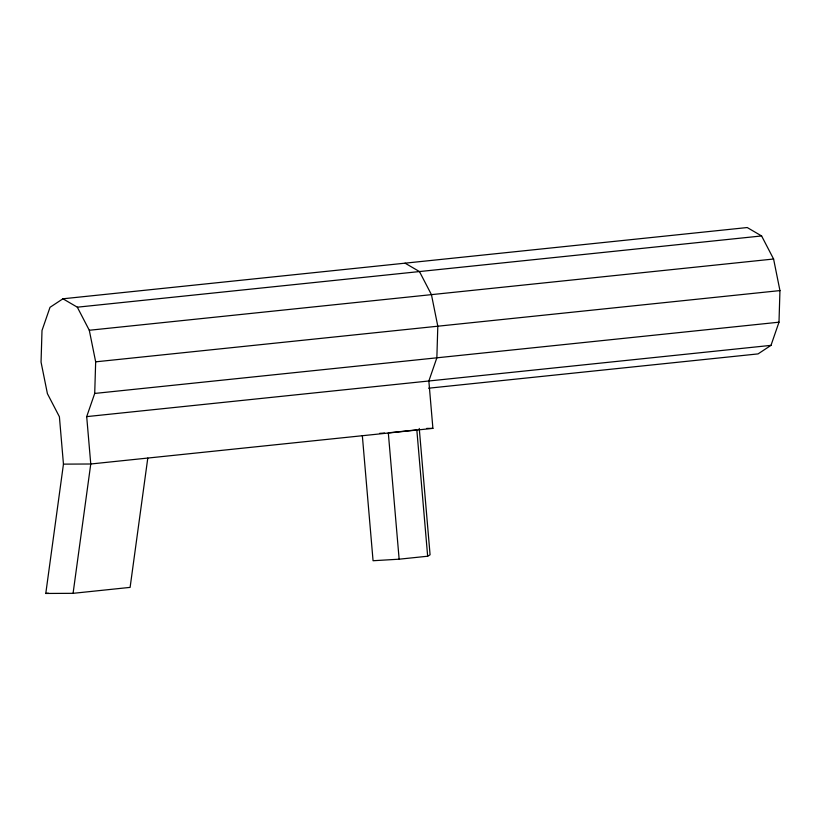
<?xml version="1.0" encoding="UTF-8"?>
<svg xmlns="http://www.w3.org/2000/svg" width="821" height="821" viewBox="0 0 821 821"><rect width="100%" height="100%" fill="white"/><g stroke="black" fill="none" stroke-linecap="round" stroke-linejoin="round"><path stroke-width="1.23" d="M73.079 593.326L90.762 463.998L86.698 416.616L94.713 393.444L95.667 361.835L89.294 330.268L77.318 307.187L62.94 298.793L50.009 307.321L42.004 330.494L41.05 362.102L47.413 393.67L59.399 416.75L63.453 464.132L45.781 593.46L73.079 593.326L130.108 587.384L147.79 458.067M428.634 388.2L758.06 353.902L770.991 345.364L778.996 322.191L779.95 290.593L773.587 259.015L761.601 235.945L747.223 227.54L62.94 298.793M362.338 435.653L373.062 560.733L399.139 559.193L427.659 556.228L430.081 554.801L419.254 428.439M77.318 307.187L761.601 235.945M89.294 330.268L773.587 259.015M95.667 361.835L779.95 290.593M94.713 393.444L778.996 322.191M86.698 416.616L770.991 345.364M405.081 263.172L419.459 271.566L431.436 294.636L437.809 326.214L436.854 357.823L428.849 380.995L432.903 428.377L90.762 463.998L63.453 464.132M45.781 593.46L48.316 593.193M379.62 433.355L384.587 433.057M426.704 428.408L432.903 428.377M427.659 556.228L416.822 429.865L388.312 432.841L399.139 559.193"/></g></svg>
